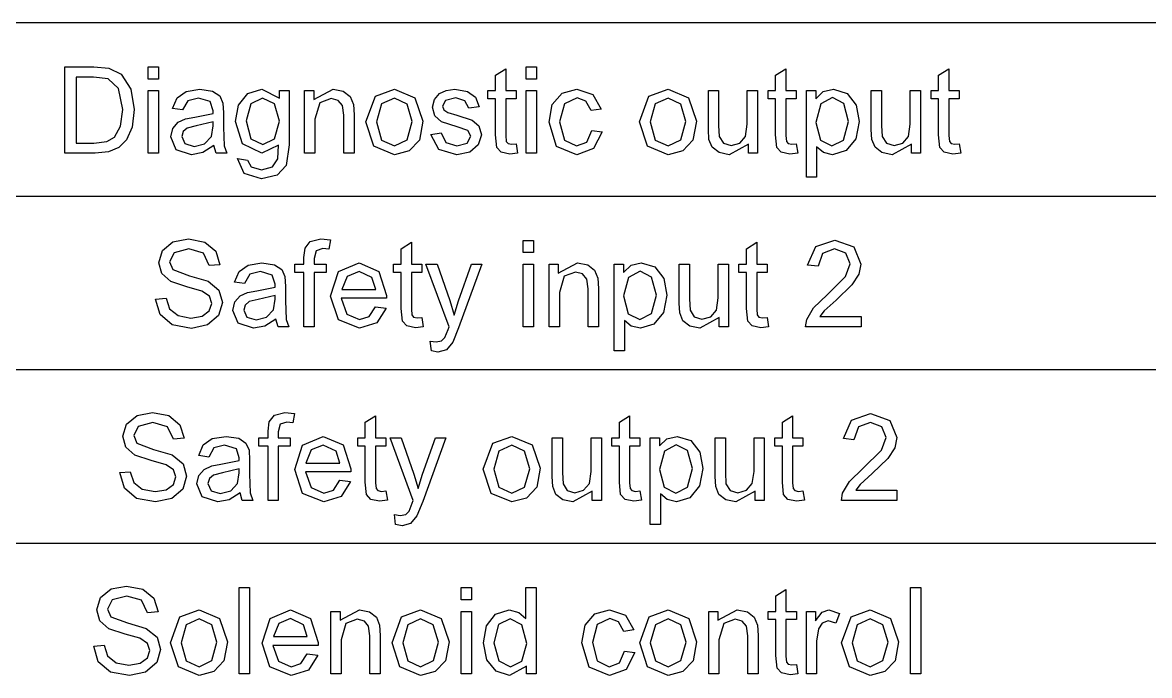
# Model space of a CAD drawing. Extents: x 22 to 299, y 7 to 289.
# Drawn here: x 47.63 to 73.95, y 89.85 to 105.11 of the extents above; entities that cross this region are included whole.
import ezdxf

# ---------------------------------------------------------------- set-up
doc = ezdxf.new("R2010")
doc.units = 0

msp = doc.modelspace()

# ---------------------------------------------------------------- linework, layer by layer
at = {"layer": '1'}
for p, q in [((30.6155, 105.105), (87.156834, 105.105)), ((30.6155, 101.05), (87.156834, 101.05)), ((30.6155, 96.9957), (87.156834, 96.9957)), ((30.6155, 92.941), (87.156834, 92.941))]:
    msp.add_line(p, q, dxfattribs=at)
at = {"layer": 'Layer 1'}
for p, q in [((48.620698, 102.05), (48.620698, 104.070202)), ((48.620698, 104.070202), (49.295728, 104.070202)), ((49.295728, 104.070202), (49.644605, 104.041263)), ((49.644605, 104.041263), (49.931995, 103.896569)), ((50.567801, 103.784948), (50.567801, 104.070202)), ((50.567801, 104.070202), (50.808406, 104.070202)), ((50.808406, 104.070202), (50.808406, 103.784948)), ((58.675397, 103.875899), (58.914666, 104.024726)), ((58.914666, 104.024726), (58.914666, 103.513475)), ((59.393661, 103.784948), (59.393661, 104.070202)), ((59.393661, 104.070202), (59.634266, 104.070202)), ((59.634266, 104.070202), (59.634266, 103.784948)), ((65.218139, 103.875899), (65.457407, 104.024726)), ((65.457407, 104.024726), (65.457407, 103.513475)), ((69.023334, 103.875899), (69.262602, 104.024726)), ((69.262602, 104.024726), (69.262602, 103.513475)), ((49.291718, 103.831801), (48.880016, 103.831801)), ((48.880016, 103.831801), (48.880016, 102.2884)), ((49.627228, 103.79046), (49.291718, 103.831801)), ((49.871843, 103.561706), (49.627228, 103.79046)), ((49.931995, 103.896569), (50.163243, 103.550682)), ((50.808406, 103.784948), (50.567801, 103.784948)), ((58.675397, 103.513475), (58.675397, 103.875899)), ((59.634266, 103.784948), (59.393661, 103.784948)), ((65.218139, 103.513475), (65.218139, 103.875899)), ((69.023334, 103.513475), (69.023334, 103.875899)), ((49.973432, 103.075259), (49.871843, 103.561706)), ((50.163243, 103.550682), (50.240771, 103.071125)), ((50.567801, 102.05), (50.567801, 103.513475)), ((50.567801, 103.513475), (50.808406, 103.513475)), ((50.808406, 103.513475), (50.808406, 102.05)), ((51.239702, 103.346732), (51.452237, 103.494182)), ((51.452237, 103.494182), (51.77438, 103.546548)), ((51.77438, 103.546548), (52.069789, 103.50245)), ((52.069789, 103.50245), (52.236876, 103.390829)), ((52.677564, 103.175856), (52.890099, 103.450085)), ((52.890099, 103.450085), (53.218925, 103.546548)), ((53.218925, 103.546548), (53.633301, 103.337086)), ((53.633301, 103.337086), (53.633301, 103.513475)), ((53.633301, 103.513475), (53.855192, 103.513475)), ((53.855192, 103.513475), (53.855192, 102.248437)), ((54.218356, 102.05), (54.218356, 103.513475)), ((54.218356, 103.513475), (54.4349, 103.513475)), ((54.4349, 103.305391), (54.886703, 103.546548)), ((54.4349, 103.513475), (54.4349, 103.305391)), ((54.886703, 103.546548), (55.121961, 103.498316)), ((55.121961, 103.498316), (55.283701, 103.374293)), ((55.870092, 103.383939), (56.316548, 103.546548)), ((56.316548, 103.546548), (56.795084, 103.34811)), ((57.249143, 103.305391), (57.368109, 103.444573)), ((57.368109, 103.444573), (57.520492, 103.516231)), ((57.520492, 103.516231), (57.729017, 103.546548)), ((57.729017, 103.546548), (58.021753, 103.496938)), ((58.021753, 103.496938), (58.20889, 103.361891)), ((58.498954, 103.32055), (58.498954, 103.513475)), ((58.498954, 103.513475), (58.675397, 103.513475)), ((58.914666, 103.513475), (59.156607, 103.513475)), ((59.156607, 103.513475), (59.156607, 103.32055)), ((59.393661, 102.05), (59.393661, 103.513475)), ((59.393661, 103.513475), (59.634266, 103.513475)), ((59.634266, 103.513475), (59.634266, 102.05)), ((60.002734, 103.191014), (60.233982, 103.456975)), ((60.233982, 103.456975), (60.573502, 103.546548)), ((60.573502, 103.546548), (60.951787, 103.42528)), ((62.259532, 103.383939), (62.705988, 103.546548)), ((62.705988, 103.546548), (63.184525, 103.34811)), ((63.646604, 102.606727), (63.646604, 103.513475)), ((63.646604, 103.513475), (63.887208, 103.513475)), ((63.887208, 103.513475), (63.887208, 102.701811)), ((64.556892, 102.729372), (64.556892, 103.513475)), ((64.556892, 103.513475), (64.797497, 103.513475)), ((64.797497, 103.513475), (64.797497, 102.05)), ((65.041696, 103.32055), (65.041696, 103.513475)), ((65.041696, 103.513475), (65.218139, 103.513475)), ((65.457407, 103.513475), (65.699349, 103.513475)), ((65.699349, 103.513475), (65.699349, 103.32055)), ((65.935067, 101.489139), (65.935067, 103.513475)), ((65.935067, 103.513475), (66.154285, 103.513475)), ((66.154285, 103.513475), (66.154285, 103.323306)), ((66.154285, 103.323306), (66.329392, 103.490048)), ((66.329392, 103.490048), (66.565986, 103.546548)), ((66.565986, 103.546548), (66.886793, 103.450085)), ((66.886793, 103.450085), (67.096654, 103.177234)), ((67.451797, 102.606727), (67.451797, 103.513475)), ((67.451797, 103.513475), (67.692402, 103.513475)), ((67.692402, 103.513475), (67.692402, 102.701811)), ((68.362086, 102.729372), (68.362086, 103.513475)), ((68.362086, 103.513475), (68.602691, 103.513475)), ((68.602691, 103.513475), (68.602691, 102.05)), ((68.84689, 103.32055), (68.84689, 103.513475)), ((68.84689, 103.513475), (69.023334, 103.513475)), ((69.262602, 103.513475), (69.504544, 103.513475)), ((69.504544, 103.513475), (69.504544, 103.32055)), ((51.134103, 103.09593), (51.239702, 103.346732)), ((51.488327, 103.279209), (51.369362, 103.062857)), ((51.739626, 103.34122), (51.488327, 103.279209)), ((52.013648, 103.25716), (51.739626, 103.34122)), ((52.08182, 103.043564), (52.013648, 103.25716)), ((52.236876, 103.390829), (52.311731, 103.222709)), ((52.311731, 103.222709), (52.323761, 102.993955)), ((52.604046, 102.790006), (52.677564, 103.175856)), ((52.963615, 103.206173), (52.851333, 102.80792)), ((53.236301, 103.34122), (52.963615, 103.206173)), ((53.514333, 103.204795), (53.236301, 103.34122)), ((53.630626, 102.799652), (53.514333, 103.204795)), ((54.569906, 103.230977), (54.45896, 102.849261)), ((54.835908, 103.331574), (54.569906, 103.230977)), ((55.002995, 103.286099), (54.835908, 103.331574)), ((55.103247, 103.16621), (55.002995, 103.286099)), ((55.131317, 102.940212), (55.103247, 103.16621)), ((55.283701, 103.374293), (55.358556, 103.191014)), ((55.358556, 103.191014), (55.371922, 102.949858)), ((55.650874, 102.781737), (55.870092, 103.383939)), ((56.017129, 103.202039), (55.898163, 102.781737)), ((56.316548, 103.34122), (56.017129, 103.202039)), ((56.613294, 103.200661), (56.316548, 103.34122)), ((56.733596, 102.790006), (56.613294, 103.200661)), ((56.795084, 103.34811), (56.980885, 102.802408)), ((57.206369, 103.124869), (57.249143, 103.305391)), ((57.509799, 103.286099), (57.438954, 103.153807)), ((57.746393, 103.342598), (57.509799, 103.286099)), ((57.962938, 103.279208), (57.746393, 103.342598)), ((58.056507, 103.10282), (57.962938, 103.279208)), ((58.20889, 103.361891), (58.291765, 103.135893)), ((58.675397, 103.32055), (58.498954, 103.32055)), ((58.675397, 102.478569), (58.675397, 103.32055)), ((59.156607, 103.32055), (58.914666, 103.32055)), ((58.914666, 103.32055), (58.914666, 102.464789)), ((59.926542, 102.776225), (60.002734, 103.191014)), ((60.28745, 103.207551), (60.173831, 102.783115)), ((60.582859, 103.342598), (60.28745, 103.207551)), ((60.787374, 103.268184), (60.582859, 103.342598)), ((60.906339, 103.04632), (60.787374, 103.268184)), ((60.951787, 103.42528), (61.140261, 103.083527)), ((62.040315, 102.781737), (62.259532, 103.383939)), ((62.406569, 103.202039), (62.287603, 102.781737)), ((62.705988, 103.34122), (62.406569, 103.202039)), ((63.002734, 103.200661), (62.705988, 103.34122)), ((63.123037, 102.790006), (63.002734, 103.200661)), ((63.184525, 103.34811), (63.370325, 102.802408)), ((65.218139, 103.32055), (65.041696, 103.32055)), ((65.218139, 102.478569), (65.218139, 103.32055)), ((65.699349, 103.32055), (65.457407, 103.32055)), ((65.457407, 103.32055), (65.457407, 102.464789)), ((66.270577, 103.203417), (66.152948, 102.773469)), ((66.543263, 103.352245), (66.270577, 103.203417)), ((66.809265, 103.213063), (66.543263, 103.352245)), ((66.921547, 102.79414), (66.809265, 103.213063)), ((67.096654, 103.177234), (67.167499, 102.792762)), ((69.023334, 103.32055), (68.84689, 103.32055)), ((69.023334, 102.478569), (69.023334, 103.32055)), ((69.504544, 103.32055), (69.262602, 103.32055)), ((69.262602, 103.32055), (69.262602, 102.464789)), ((49.921301, 102.685275), (49.973432, 103.075259)), ((50.240771, 103.071125), (50.18864, 102.663226)), ((51.369362, 103.062857), (51.134103, 103.09593)), ((51.6514, 102.893358), (52.080479, 102.978797)), ((52.080479, 102.978797), (52.08182, 103.043564)), ((52.323761, 102.993955), (52.323761, 102.663226)), ((55.131317, 102.05), (55.131317, 102.940212)), ((55.371922, 102.949858), (55.371922, 102.05)), ((57.2585, 102.927809), (57.206369, 103.124869)), ((57.413557, 102.788628), (57.2585, 102.927809)), ((57.438954, 103.153807), (57.468361, 103.066991)), ((57.468361, 103.066991), (57.560594, 103.000845)), ((57.560594, 103.000845), (57.773128, 102.937455)), ((57.773128, 102.937455), (58.128688, 102.8217)), ((58.291765, 103.135893), (58.056507, 103.10282)), ((61.140261, 103.083527), (60.906339, 103.04632)), ((49.778275, 102.430338), (49.921301, 102.685275)), ((50.18864, 102.663226), (50.05497, 102.368326)), ((51.139446, 102.631531), (51.263759, 102.774847)), ((51.263759, 102.774847), (51.437529, 102.856151)), ((51.477629, 102.641178), (51.382723, 102.559874)), ((51.437529, 102.856151), (51.6514, 102.893358)), ((51.68749, 102.690787), (51.477629, 102.641178)), ((52.080478, 102.784494), (51.68749, 102.690787)), ((52.041713, 102.445497), (52.080478, 102.693543)), ((52.080478, 102.693543), (52.080478, 102.784494)), ((52.323761, 102.663226), (52.338465, 102.22501)), ((52.76445, 102.26773), (52.604046, 102.790006)), ((52.851333, 102.80792), (52.962279, 102.387619)), ((52.851333, 102.80792), (52.851333, 102.80792)), ((53.518343, 102.386241), (53.630626, 102.799652)), ((54.45896, 102.849261), (54.45896, 102.05)), ((55.834001, 102.213986), (55.650874, 102.781737)), ((55.650874, 102.781737), (55.650874, 102.781737)), ((55.898163, 102.781737), (56.017129, 102.360058)), ((55.898163, 102.781737), (55.898163, 102.781737)), ((56.614631, 102.361436), (56.733596, 102.790006)), ((56.980885, 102.802408), (56.89801, 102.357302)), ((57.781148, 102.670116), (57.413557, 102.788628)), ((58.027099, 102.586056), (57.781148, 102.670116)), ((58.128688, 102.8217), (58.287755, 102.692165)), ((58.287755, 102.692165), (58.345233, 102.479947)), ((60.102986, 102.212608), (59.926542, 102.776225)), ((60.173831, 102.783115), (60.28344, 102.354546)), ((62.223442, 102.213986), (62.040315, 102.781737)), ((62.040315, 102.781737), (62.040315, 102.781737)), ((62.287603, 102.781737), (62.406569, 102.360058)), ((62.287603, 102.781737), (62.287603, 102.781737)), ((63.004071, 102.361436), (63.123037, 102.790006)), ((63.370325, 102.802408), (63.28745, 102.357302)), ((63.887208, 102.701811), (63.901912, 102.439984)), ((64.516791, 102.44274), (64.556892, 102.729372)), ((66.152948, 102.773469), (66.263894, 102.355924)), ((66.152948, 102.773469), (66.152948, 102.773469)), ((66.806592, 102.360058), (66.921547, 102.79414)), ((67.167499, 102.792762), (67.088634, 102.387619)), ((67.692402, 102.701811), (67.707106, 102.439984)), ((68.321985, 102.44274), (68.362086, 102.729372)), ((49.601831, 102.325607), (49.778275, 102.430338)), ((51.092662, 102.43585), (51.139446, 102.631531)), ((51.218311, 102.13406), (51.092662, 102.43585)), ((51.382723, 102.559874), (51.349306, 102.44274)), ((51.349306, 102.44274), (51.421487, 102.277376)), ((51.882647, 102.273242), (52.041713, 102.445497)), ((52.962279, 102.387619), (53.240311, 102.255327)), ((53.240311, 102.255327), (53.518343, 102.386241)), ((57.166268, 102.486838), (57.4042, 102.525423)), ((57.166269, 102.486837), (57.166268, 102.486838)), ((57.350733, 102.135438), (57.166269, 102.486837)), ((57.4042, 102.525423), (57.515145, 102.299425)), ((58.017742, 102.289778), (58.097944, 102.453765)), ((58.097944, 102.453765), (58.027099, 102.586056)), ((58.345233, 102.479947), (58.274388, 102.245681)), ((58.704805, 102.185048), (58.675397, 102.478569)), ((58.914666, 102.464789), (58.926695, 102.328363)), ((60.806087, 102.310449), (60.92639, 102.586056)), ((60.92639, 102.586056), (61.162984, 102.554361)), ((60.92639, 102.586056), (60.92639, 102.586056)), ((61.162984, 102.554361), (60.963817, 102.158865)), ((63.661307, 102.375217), (63.646604, 102.606727)), ((63.734826, 102.19056), (63.661307, 102.375217)), ((63.901912, 102.439984), (63.998154, 102.285644)), ((64.383122, 102.287022), (64.516791, 102.44274)), ((65.247546, 102.185048), (65.218139, 102.478569)), ((65.457407, 102.464789), (65.469437, 102.328363)), ((67.088634, 102.387619), (66.861396, 102.112012)), ((67.466501, 102.375217), (67.451797, 102.606727)), ((67.54002, 102.19056), (67.466501, 102.375217)), ((67.707106, 102.439984), (67.803348, 102.285644)), ((68.188316, 102.287022), (68.321985, 102.44274)), ((69.052741, 102.185048), (69.023334, 102.478569)), ((69.262602, 102.464789), (69.274632, 102.328363)), ((48.880016, 102.2884), (49.298402, 102.2884)), ((49.298402, 102.2884), (49.601831, 102.325607)), ((49.875853, 102.185048), (49.641932, 102.084451)), ((50.05497, 102.368326), (49.875853, 102.185048)), ((51.577882, 102.016927), (51.218311, 102.13406)), ((51.421487, 102.277376), (51.635358, 102.21123)), ((51.635358, 102.21123), (51.882647, 102.273242)), ((52.10053, 102.230523), (51.842548, 102.065158)), ((52.14865, 102.05), (52.10053, 102.230523)), ((52.10053, 102.230523), (52.10053, 102.230523)), ((52.338465, 102.22501), (52.399949, 102.05)), ((53.217589, 102.05), (52.76445, 102.26773)), ((53.610576, 102.241547), (53.217589, 102.05)), ((53.593199, 101.923221), (53.610576, 102.241547)), ((53.855192, 102.248437), (53.787021, 101.764746)), ((56.316548, 102.016927), (55.834001, 102.213986)), ((56.017129, 102.360058), (56.316548, 102.220877)), ((56.316548, 102.220877), (56.614631, 102.361436)), ((56.89801, 102.357302), (56.658742, 102.1065)), ((57.773128, 102.016927), (57.350733, 102.135438)), ((57.515145, 102.299425), (57.771791, 102.220877)), ((57.771791, 102.220877), (58.017742, 102.289778)), ((58.274388, 102.245681), (58.072547, 102.076182)), ((58.806394, 102.073427), (58.704805, 102.185048)), ((58.926695, 102.328363), (58.968133, 102.280132)), ((58.968133, 102.280132), (59.051008, 102.262218)), ((59.051008, 102.262218), (59.156606, 102.271864)), ((59.156606, 102.271864), (59.191362, 102.052756)), ((59.156606, 102.271864), (59.156606, 102.271864)), ((60.572166, 102.016927), (60.102986, 102.212608)), ((60.28344, 102.354546), (60.569492, 102.220876)), ((60.569492, 102.220876), (60.806087, 102.310449)), ((60.963817, 102.158865), (60.572166, 102.016927)), ((62.705988, 102.016927), (62.223442, 102.213986)), ((62.406569, 102.360058), (62.705988, 102.220877)), ((62.705988, 102.220877), (63.004071, 102.361436)), ((63.28745, 102.357302), (63.048182, 102.1065)), ((63.896566, 102.066536), (63.734826, 102.19056)), ((63.998154, 102.285644), (64.179945, 102.230523)), ((64.58229, 102.264974), (64.131824, 102.016927)), ((64.179945, 102.230523), (64.383122, 102.287022)), ((64.58229, 102.05), (64.58229, 102.264974)), ((65.349136, 102.073427), (65.247546, 102.185048)), ((65.469437, 102.328363), (65.510874, 102.280132)), ((65.510874, 102.280132), (65.59375, 102.262218)), ((65.59375, 102.262218), (65.699348, 102.271864)), ((65.699348, 102.271864), (65.699349, 102.271864)), ((65.699349, 102.271864), (65.734104, 102.052756)), ((66.332065, 102.069293), (66.175672, 102.201584)), ((66.175672, 102.201584), (66.175672, 101.489139)), ((66.263894, 102.355924), (66.532569, 102.220877)), ((66.532569, 102.220877), (66.806592, 102.360058)), ((66.861396, 102.112012), (66.54861, 102.016927)), ((67.701759, 102.066536), (67.54002, 102.19056)), ((67.803348, 102.285644), (67.985139, 102.230523)), ((68.387483, 102.264974), (67.937018, 102.016927)), ((67.985139, 102.230523), (68.188316, 102.287022)), ((68.387483, 102.05), (68.387483, 102.264974)), ((69.15433, 102.073427), (69.052741, 102.185048)), ((69.274632, 102.328363), (69.316069, 102.280132)), ((69.316069, 102.280132), (69.398944, 102.262218)), ((69.398944, 102.262218), (69.504543, 102.271864)), ((69.504543, 102.271864), (69.539298, 102.052756)), ((69.504543, 102.271864), (69.504543, 102.271864)), ((49.327809, 102.05), (48.620698, 102.05)), ((49.641932, 102.084451), (49.327809, 102.05)), ((50.808406, 102.05), (50.567801, 102.05)), ((51.842548, 102.065158), (51.577882, 102.016927)), ((52.399949, 102.05), (52.14865, 102.05)), ((52.652166, 101.928733), (52.886087, 101.892904)), ((52.652167, 101.928733), (52.652166, 101.928733)), ((52.803214, 101.574577), (52.652167, 101.928733)), ((52.886087, 101.892904), (52.967626, 101.730296)), ((53.470223, 101.730296), (53.593199, 101.923221)), ((54.45896, 102.05), (54.218356, 102.05)), ((55.371922, 102.05), (55.131317, 102.05)), ((56.658742, 102.1065), (56.316548, 102.016927)), ((58.072547, 102.076182), (57.773128, 102.016927)), ((59.009571, 102.030707), (58.806394, 102.073427)), ((59.191362, 102.052756), (59.009571, 102.030707)), ((59.634266, 102.05), (59.393661, 102.05)), ((63.048182, 102.1065), (62.705988, 102.016927)), ((64.131824, 102.016927), (63.896566, 102.066536)), ((64.797497, 102.05), (64.58229, 102.05)), ((65.552314, 102.030707), (65.349136, 102.073427)), ((65.734104, 102.052756), (65.552314, 102.030707)), ((66.54861, 102.016927), (66.332065, 102.069293)), ((67.937018, 102.016927), (67.701759, 102.066536)), ((68.602691, 102.05), (68.387483, 102.05)), ((69.357508, 102.030707), (69.15433, 102.073427)), ((69.539298, 102.052756), (69.357508, 102.030707)), ((52.967626, 101.730296), (53.212241, 101.661394)), ((53.212241, 101.661394), (53.470223, 101.730296)), ((53.787021, 101.764746), (53.57315, 101.538748)), ((53.213579, 101.456066), (52.803214, 101.574577)), ((53.57315, 101.538748), (53.213579, 101.456066)), ((66.175672, 101.489139), (65.935067, 101.489139)), ((51.143894, 99.981351), (51.503465, 100.050253)), ((51.503465, 100.050253), (51.887096, 99.977217)), ((54.34889, 99.989619), (54.594842, 100.050253)), ((54.594842, 100.050253), (54.819407, 100.025448)), ((54.819407, 100.025448), (54.783316, 99.809096)), ((59.319682, 99.730548), (59.319682, 100.015802)), ((59.319682, 100.015802), (59.560287, 100.015802)), ((59.560287, 100.015802), (59.560287, 99.730548)), ((66.153408, 99.873864), (66.598527, 100.02407)), ((66.598527, 100.02407), (67.044983, 99.86284)), ((50.813731, 99.493526), (50.897942, 99.778779)), ((50.897942, 99.778779), (51.143894, 99.981351)), ((51.514158, 99.814608), (51.170628, 99.725036)), ((51.855015, 99.716768), (51.514158, 99.814608)), ((51.887096, 99.977217), (52.143741, 99.764999)), ((52.143741, 99.764999), (52.239983, 99.446673)), ((54.201855, 99.614793), (54.227251, 99.833901)), ((54.227251, 99.833901), (54.34889, 99.989619)), ((54.48657, 99.774645), (54.441122, 99.594123)), ((54.641626, 99.822877), (54.48657, 99.774645)), ((54.783316, 99.809096), (54.641626, 99.822877)), ((56.471605, 99.821499), (56.710873, 99.970326)), ((56.471605, 99.459075), (56.471605, 99.821499)), ((56.710873, 99.970326), (56.710873, 99.459075)), ((64.536426, 99.821499), (64.775694, 99.970326)), ((64.536426, 99.459075), (64.536426, 99.821499)), ((64.775694, 99.970326), (64.775694, 99.459075)), ((65.96226, 99.439782), (66.153408, 99.873864)), ((66.59318, 99.818742), (66.315148, 99.711256)), ((66.859182, 99.716768), (66.59318, 99.818742)), ((67.044983, 99.86284), (67.209396, 99.463209)), ((50.881902, 99.241345), (50.813731, 99.493526)), ((51.170628, 99.725036), (51.063693, 99.51144)), ((51.063693, 99.51144), (51.139884, 99.332295)), ((51.991358, 99.42738), (51.855015, 99.716768)), ((52.900332, 99.439782), (53.222475, 99.492148)), ((53.222475, 99.492148), (53.517885, 99.44805)), ((54.201855, 99.459075), (54.201855, 99.614793)), ((54.441122, 99.594123), (54.441122, 99.459075)), ((55.009678, 99.288198), (55.488214, 99.492148)), ((55.488214, 99.492148), (55.953384, 99.292333)), ((59.560287, 99.730548), (59.319682, 99.730548)), ((60.142626, 99.250991), (60.594429, 99.492148)), ((60.594429, 99.492148), (60.829687, 99.443916)), ((61.842484, 99.435648), (62.079079, 99.492148)), ((62.079079, 99.492148), (62.399885, 99.395685)), ((66.315148, 99.711256), (66.209549, 99.4136)), ((66.962108, 99.468721), (66.859182, 99.716768)), ((51.091763, 99.053932), (50.881902, 99.241345)), ((51.139884, 99.332295), (51.530199, 99.187602)), ((52.239983, 99.446673), (51.991358, 99.42738)), ((52.582199, 99.04153), (52.687798, 99.292332)), ((52.687798, 99.292332), (52.900332, 99.439782)), ((52.936423, 99.224809), (52.817457, 99.008457)), ((53.187721, 99.28682), (52.936423, 99.224809)), ((53.461743, 99.20276), (53.187721, 99.28682)), ((53.517885, 99.44805), (53.684971, 99.336429)), ((53.684971, 99.336429), (53.759826, 99.168309)), ((53.98932, 99.26615), (53.98932, 99.459075)), ((53.98932, 99.459075), (54.201855, 99.459075)), ((54.201855, 99.26615), (53.98932, 99.26615)), ((54.201855, 97.9956), (54.201855, 99.26615)), ((54.441122, 99.459075), (54.717818, 99.459075)), ((54.717818, 99.26615), (54.441123, 99.26615)), ((54.441123, 99.26615), (54.441123, 97.9956)), ((54.717818, 99.459075), (54.717818, 99.26615)), ((54.825214, 98.714935), (55.009678, 99.288198)), ((55.490888, 99.288198), (55.211519, 99.173821)), ((55.78897, 99.144883), (55.490888, 99.288198)), ((55.953384, 99.292333), (56.133837, 98.730094)), ((56.295162, 99.26615), (56.295162, 99.459075)), ((56.295162, 99.459075), (56.471605, 99.459075)), ((56.471605, 99.26615), (56.295162, 99.26615)), ((56.471605, 98.424169), (56.471605, 99.26615)), ((56.710873, 99.459075), (56.952815, 99.459075)), ((56.952815, 99.26615), (56.710873, 99.26615)), ((56.710873, 99.26615), (56.710873, 98.410389)), ((56.952815, 99.459075), (56.952815, 99.26615)), ((57.590879, 97.992844), (57.052189, 99.459075)), ((57.052189, 99.459075), (57.311508, 99.459075)), ((57.311508, 99.459075), (57.606917, 98.611582)), ((57.808758, 98.60607), (58.112188, 99.459075)), ((58.352792, 99.459075), (57.812768, 97.970795)), ((58.112188, 99.459075), (58.352792, 99.459075)), ((59.319682, 97.9956), (59.319682, 99.459075)), ((59.319682, 99.459075), (59.560287, 99.459075)), ((59.560287, 99.459075), (59.560287, 97.9956)), ((59.926082, 97.9956), (59.926082, 99.459075)), ((59.926082, 99.459075), (60.142626, 99.459075)), ((60.142626, 99.459075), (60.142626, 99.250991)), ((60.543634, 99.277174), (60.277632, 99.176577)), ((60.710721, 99.231699), (60.543634, 99.277174)), ((60.810973, 99.11181), (60.710721, 99.231699)), ((60.829687, 99.443916), (60.991427, 99.319893)), ((60.991427, 99.319893), (61.066282, 99.136614)), ((61.448159, 97.434739), (61.448159, 99.459075)), ((61.448159, 99.459075), (61.667377, 99.459075)), ((61.667377, 99.459075), (61.667377, 99.268906)), ((61.667377, 99.268906), (61.842484, 99.435648)), ((62.056355, 99.297845), (61.783669, 99.149017)), ((62.322357, 99.158663), (62.056355, 99.297845)), ((62.399885, 99.395685), (62.609746, 99.122834)), ((62.96489, 98.552327), (62.96489, 99.459075)), ((62.96489, 99.459075), (63.205494, 99.459075)), ((63.205494, 99.459075), (63.205494, 98.647411)), ((63.875178, 98.674972), (63.875178, 99.459075)), ((63.875178, 99.459075), (64.115783, 99.459075)), ((64.115783, 99.459075), (64.115783, 97.9956)), ((64.359983, 99.26615), (64.359983, 99.459075)), ((64.359983, 99.459075), (64.536426, 99.459075)), ((64.536426, 99.26615), (64.359983, 99.26615)), ((64.536426, 98.424169), (64.536426, 99.26615)), ((64.775694, 99.459075), (65.017636, 99.459075)), ((65.017636, 99.26615), (64.775694, 99.26615)), ((64.775694, 99.26615), (64.775694, 98.410389)), ((65.017636, 99.459075), (65.017636, 99.26615)), ((66.209549, 99.4136), (65.96226, 99.439782)), ((66.849825, 99.169687), (66.962108, 99.468721)), ((67.161275, 99.224809), (67.000872, 98.97814)), ((67.209396, 99.463209), (67.161275, 99.224809)), ((51.470048, 98.927153), (51.091763, 99.053932)), ((51.530199, 99.187602), (51.964624, 99.059444)), ((51.964624, 99.059444), (52.21726, 98.852739)), ((52.817457, 99.008457), (52.582199, 99.04153)), ((53.529915, 98.989164), (53.461743, 99.20276)), ((53.528578, 98.924397), (53.529915, 98.989164)), ((53.759826, 99.168309), (53.771857, 98.939555)), ((55.211519, 99.173821), (55.087206, 98.867897)), ((55.879866, 98.867897), (55.78897, 99.144883)), ((60.277632, 99.176577), (60.166686, 98.794861)), ((60.839043, 98.885812), (60.810973, 99.11181)), ((61.066282, 99.136614), (61.079648, 98.895458)), ((61.783669, 99.149017), (61.66604, 98.719069)), ((62.434639, 98.73974), (62.322357, 99.158663)), ((62.609746, 99.122834), (62.680591, 98.738362)), ((66.418073, 98.742496), (66.849825, 99.169687)), ((67.000872, 98.97814), (66.630608, 98.622607)), ((51.818925, 98.829312), (51.470048, 98.927153)), ((51.995368, 98.709423), (51.818925, 98.829312)), ((52.048836, 98.544059), (51.995368, 98.709423)), ((52.21726, 98.852739), (52.298798, 98.566107)), ((52.587545, 98.577131), (52.711858, 98.720447)), ((52.711858, 98.720447), (52.885628, 98.801751)), ((52.885628, 98.801751), (53.099499, 98.838958)), ((53.099499, 98.838958), (53.528578, 98.924397)), ((53.528578, 98.730094), (53.13559, 98.636387)), ((53.528578, 98.639143), (53.528578, 98.730094)), ((53.771857, 98.939555), (53.771857, 98.608826)), ((55.007005, 98.159587), (54.825214, 98.714935)), ((55.087206, 98.867897), (55.879866, 98.867897)), ((55.087206, 98.867897), (55.087206, 98.867897)), ((56.133837, 98.730094), (56.132497, 98.663948)), ((60.166686, 98.794861), (60.166686, 97.9956)), ((60.839043, 97.9956), (60.839043, 98.885812)), ((61.079648, 98.895458), (61.079648, 97.9956)), ((61.66604, 98.719069), (61.776986, 98.301524)), ((61.66604, 98.719069), (61.66604, 98.719069)), ((62.319684, 98.305658), (62.434639, 98.73974)), ((62.680591, 98.738362), (62.601726, 98.333219)), ((66.102613, 98.436572), (66.418073, 98.742496)), ((50.738876, 98.644655), (50.983491, 98.666704)), ((50.845811, 98.280854), (50.738876, 98.644655)), ((50.738876, 98.644655), (50.738876, 98.644655)), ((50.983491, 98.666704), (51.063693, 98.417279)), ((51.992695, 98.370426), (52.048836, 98.544059)), ((52.298798, 98.566107), (52.209239, 98.261561)), ((52.540761, 98.38145), (52.587545, 98.577131)), ((52.830824, 98.505474), (52.797406, 98.38834)), ((52.925729, 98.586778), (52.830824, 98.505474)), ((53.13559, 98.636387), (52.925729, 98.586778)), ((53.489814, 98.391097), (53.528578, 98.639143)), ((53.771857, 98.608826), (53.78656, 98.17061)), ((56.132497, 98.663948), (55.073835, 98.663948)), ((55.073835, 98.663948), (55.206168, 98.294634)), ((55.728815, 98.238135), (55.877188, 98.466889)), ((55.877188, 98.466889), (55.877192, 98.466889)), ((55.877192, 98.466889), (56.125817, 98.435194)), ((56.125817, 98.435194), (55.907936, 98.086551)), ((57.606917, 98.611582), (57.709843, 98.272585)), ((57.709843, 98.272585), (57.808758, 98.60607)), ((62.979593, 98.320817), (62.96489, 98.552327)), ((63.205494, 98.647411), (63.220198, 98.385584)), ((63.835077, 98.38834), (63.875178, 98.674972)), ((65.944883, 98.167855), (66.102613, 98.436572)), ((66.630608, 98.622607), (66.352575, 98.36767)), ((51.127854, 98.041075), (50.845811, 98.280854)), ((51.063693, 98.417279), (51.261523, 98.260183)), ((51.261523, 98.260183), (51.562279, 98.200927)), ((51.562279, 98.200927), (51.824272, 98.246403)), ((51.824272, 98.246403), (51.992695, 98.370426)), ((52.209239, 98.261561), (51.951257, 98.039697)), ((52.66641, 98.07966), (52.540761, 98.38145)), ((52.797406, 98.38834), (52.869588, 98.222976)), ((52.869588, 98.222976), (53.083459, 98.15683)), ((53.083459, 98.15683), (53.330747, 98.218842)), ((53.548628, 98.176123), (53.290646, 98.010758)), ((53.330747, 98.218842), (53.489814, 98.391097)), ((53.596749, 97.9956), (53.548628, 98.176123)), ((53.548628, 98.176123), (53.548628, 98.176123)), ((53.78656, 98.17061), (53.848048, 97.9956)), ((55.206168, 98.294634), (55.502914, 98.166477)), ((55.502914, 98.166477), (55.728815, 98.238135)), ((56.501013, 98.130648), (56.471605, 98.424169)), ((56.710873, 98.410389), (56.722903, 98.273963)), ((56.722903, 98.273963), (56.764341, 98.225732)), ((56.764341, 98.225732), (56.847215, 98.207818)), ((56.847215, 98.207818), (56.952814, 98.217464)), ((56.952814, 98.217464), (56.987569, 97.998356)), ((56.952814, 98.217464), (56.952814, 98.217464)), ((61.776986, 98.301524), (62.045661, 98.166477)), ((62.045661, 98.166477), (62.319684, 98.305658)), ((62.601726, 98.333219), (62.374488, 98.057612)), ((63.053112, 98.13616), (62.979593, 98.320817)), ((63.220198, 98.385584), (63.31644, 98.231244)), ((63.31644, 98.231244), (63.498231, 98.176123)), ((63.900576, 98.210574), (63.45011, 97.962527)), ((63.498231, 98.176123), (63.701408, 98.232622)), ((63.701408, 98.232622), (63.835077, 98.38834)), ((63.900576, 97.9956), (63.900576, 98.210574)), ((64.565834, 98.130648), (64.536426, 98.424169)), ((64.775694, 98.410389), (64.787724, 98.273963)), ((64.787724, 98.273963), (64.829162, 98.225732)), ((64.829162, 98.225732), (64.912036, 98.207818)), ((64.912036, 98.207818), (65.017635, 98.217464)), ((65.017635, 98.217464), (65.05239, 97.998356)), ((65.017635, 98.217464), (65.017635, 98.217464)), ((65.916813, 97.9956), (65.944883, 98.167855)), ((66.352575, 98.36767), (66.250987, 98.234)), ((66.250987, 98.234), (67.21207, 98.234)), ((67.21207, 98.234), (67.21207, 97.9956)), ((51.57431, 97.961149), (51.127854, 98.041075)), ((51.951257, 98.039697), (51.57431, 97.961149)), ((53.025981, 97.962527), (52.66641, 98.07966)), ((53.290646, 98.010758), (53.025981, 97.962527)), ((53.848048, 97.9956), (53.596749, 97.9956)), ((54.441123, 97.9956), (54.201855, 97.9956)), ((55.501581, 97.962527), (55.007005, 98.159587)), ((55.907936, 98.086551), (55.501581, 97.962527)), ((56.602602, 98.019027), (56.501013, 98.130648)), ((56.805779, 97.976307), (56.602602, 98.019027)), ((56.987569, 97.998356), (56.805779, 97.976307)), ((57.495972, 97.747553), (57.56949, 97.93221)), ((57.56949, 97.93221), (57.590879, 97.992844)), ((57.812768, 97.970795), (57.677762, 97.638689)), ((59.560287, 97.9956), (59.319682, 97.9956)), ((60.166686, 97.9956), (59.926082, 97.9956)), ((61.079648, 97.9956), (60.839043, 97.9956)), ((61.845157, 98.014893), (61.688764, 98.147184)), ((61.688764, 98.147184), (61.688764, 97.434739)), ((62.061702, 97.962527), (61.845157, 98.014893)), ((62.374488, 98.057612), (62.061702, 97.962527)), ((63.214851, 98.012136), (63.053112, 98.13616)), ((63.45011, 97.962527), (63.214851, 98.012136)), ((64.115783, 97.9956), (63.900576, 97.9956)), ((64.667422, 98.019027), (64.565834, 98.130648)), ((64.8706, 97.976307), (64.667422, 98.019027)), ((65.05239, 97.998356), (64.8706, 97.976307)), ((67.21207, 97.9956), (65.916813, 97.9956)), ((57.177838, 97.431983), (57.151105, 97.664871)), ((57.151105, 97.664871), (57.288784, 97.642823)), ((57.288784, 97.642823), (57.417106, 97.670383)), ((57.417106, 97.670383), (57.495972, 97.747553)), ((57.677762, 97.638689), (57.530726, 97.459544)), ((57.332895, 97.401666), (57.177838, 97.431983)), ((57.177838, 97.431983), (57.177838, 97.431983)), ((57.530726, 97.459544), (57.332895, 97.401666)), ((61.688764, 97.434739), (61.448159, 97.434739)), ((50.060442, 95.724279), (50.306394, 95.926851)), ((50.306394, 95.926851), (50.665965, 95.995753)), ((50.665965, 95.995753), (51.049596, 95.922717)), ((51.049596, 95.922717), (51.306241, 95.710499)), ((53.389751, 95.779401), (53.51139, 95.935119)), ((53.51139, 95.935119), (53.757342, 95.995753)), ((53.757342, 95.995753), (53.981907, 95.970948)), ((53.981907, 95.970948), (53.945816, 95.754596)), ((55.634105, 95.766999), (55.873373, 95.915826)), ((55.873373, 95.915826), (55.873373, 95.404575)), ((61.569112, 95.766999), (61.80838, 95.915826)), ((61.80838, 95.915826), (61.80838, 95.404575)), ((65.374306, 95.766999), (65.613574, 95.915826)), ((65.613574, 95.915826), (65.613574, 95.404575)), ((66.80014, 95.385282), (66.991288, 95.819364)), ((66.991288, 95.819364), (67.436407, 95.96957)), ((67.436407, 95.96957), (67.882863, 95.80834)), ((67.882863, 95.80834), (68.047276, 95.408709)), ((49.976231, 95.439026), (50.060442, 95.724279)), ((50.333128, 95.670536), (50.226193, 95.45694)), ((50.676658, 95.760108), (50.333128, 95.670536)), ((51.017515, 95.662268), (50.676658, 95.760108)), ((51.153858, 95.37288), (51.017515, 95.662268)), ((51.306241, 95.710499), (51.402483, 95.392173)), ((53.364355, 95.560293), (53.389751, 95.779401)), ((53.364355, 95.404575), (53.364355, 95.560293)), ((53.64907, 95.720145), (53.603622, 95.539623)), ((53.603622, 95.539623), (53.603622, 95.404575)), ((53.804126, 95.768377), (53.64907, 95.720145)), ((53.945816, 95.754596), (53.804126, 95.768377)), ((55.634105, 95.404575), (55.634105, 95.766999)), ((61.569112, 95.404575), (61.569112, 95.766999)), ((65.374306, 95.404575), (65.374306, 95.766999)), ((67.153028, 95.656756), (67.047429, 95.3591)), ((67.43106, 95.764242), (67.153028, 95.656756)), ((67.697062, 95.662268), (67.43106, 95.764242)), ((67.799988, 95.414221), (67.697062, 95.662268)), ((50.044402, 95.186845), (49.976231, 95.439026)), ((50.226193, 95.45694), (50.302384, 95.277795)), ((50.302384, 95.277795), (50.692699, 95.133102)), ((51.402483, 95.392173), (51.153858, 95.37288)), ((51.850298, 95.237832), (52.062832, 95.385282)), ((52.062832, 95.385282), (52.384975, 95.437648)), ((52.384975, 95.437648), (52.680385, 95.39355)), ((52.680385, 95.39355), (52.847471, 95.281929)), ((52.847471, 95.281929), (52.922326, 95.113809)), ((53.15182, 95.21165), (53.15182, 95.404575)), ((53.15182, 95.404575), (53.364355, 95.404575)), ((53.603622, 95.404575), (53.880318, 95.404575)), ((53.880318, 95.404575), (53.880318, 95.21165)), ((54.172178, 95.233698), (54.650714, 95.437648)), ((54.650714, 95.437648), (55.115884, 95.237833)), ((55.457662, 95.21165), (55.457662, 95.404575)), ((55.457662, 95.404575), (55.634105, 95.404575)), ((55.873373, 95.404575), (56.115315, 95.404575)), ((56.115315, 95.404575), (56.115315, 95.21165)), ((56.753379, 93.938344), (56.214689, 95.404575)), ((56.214689, 95.404575), (56.474008, 95.404575)), ((56.474008, 95.404575), (56.769417, 94.557082)), ((56.971258, 94.55157), (57.274688, 95.404575)), ((57.515292, 95.404575), (56.975268, 93.916295)), ((57.274688, 95.404575), (57.515292, 95.404575)), ((58.391287, 94.672837), (58.610505, 95.275039)), ((58.610505, 95.275039), (59.05696, 95.437648)), ((59.05696, 95.437648), (59.535497, 95.23921)), ((59.997576, 94.497827), (59.997576, 95.404575)), ((59.997576, 95.404575), (60.238181, 95.404575)), ((60.238181, 95.404575), (60.238181, 94.592911)), ((60.907864, 94.620472), (60.907864, 95.404575)), ((60.907864, 95.404575), (61.148469, 95.404575)), ((61.148469, 95.404575), (61.148469, 93.9411)), ((61.392669, 95.21165), (61.392669, 95.404575)), ((61.392669, 95.404575), (61.569112, 95.404575)), ((61.80838, 95.404575), (62.050322, 95.404575)), ((62.050322, 95.404575), (62.050322, 95.21165)), ((62.286039, 93.380239), (62.286039, 95.404575)), ((62.286039, 95.404575), (62.505257, 95.404575)), ((62.505257, 95.404575), (62.505257, 95.214406)), ((62.505257, 95.214406), (62.680364, 95.381148)), ((62.680364, 95.381148), (62.916958, 95.437648)), ((62.916958, 95.437648), (63.237765, 95.341185)), ((63.237765, 95.341185), (63.447626, 95.068334)), ((63.80277, 94.497827), (63.80277, 95.404575)), ((63.80277, 95.404575), (64.043375, 95.404575)), ((64.043375, 95.404575), (64.043375, 94.592911)), ((64.713059, 94.620472), (64.713059, 95.404575)), ((64.713059, 95.404575), (64.953664, 95.404575)), ((64.953664, 95.404575), (64.953664, 93.9411)), ((65.197862, 95.21165), (65.197862, 95.404575)), ((65.197862, 95.404575), (65.374306, 95.404575)), ((65.613574, 95.404575), (65.855516, 95.404575)), ((65.855516, 95.404575), (65.855516, 95.21165)), ((67.047429, 95.3591), (66.80014, 95.385282)), ((67.687705, 95.115187), (67.799988, 95.414221)), ((68.047276, 95.408709), (67.999155, 95.170309)), ((50.254263, 94.999432), (50.044402, 95.186845)), ((50.692699, 95.133102), (51.127124, 95.004944)), ((51.744699, 94.98703), (51.850298, 95.237832)), ((52.098923, 95.170309), (51.979957, 94.953957)), ((52.350221, 95.23232), (52.098923, 95.170309)), ((52.624243, 95.14826), (52.350221, 95.23232)), ((52.692415, 94.934664), (52.624243, 95.14826)), ((52.922326, 95.113809), (52.934357, 94.885055)), ((53.364355, 95.21165), (53.15182, 95.21165)), ((53.364355, 93.9411), (53.364355, 95.21165)), ((53.880318, 95.21165), (53.603623, 95.21165)), ((53.603623, 95.21165), (53.603623, 93.9411)), ((53.987714, 94.660435), (54.172178, 95.233698)), ((54.374019, 95.119321), (54.249706, 94.813397)), ((54.653388, 95.233698), (54.374019, 95.119321)), ((54.95147, 95.090383), (54.653388, 95.233698)), ((55.042366, 94.813397), (54.95147, 95.090383)), ((55.115884, 95.237833), (55.296337, 94.675594)), ((55.634105, 95.21165), (55.457662, 95.21165)), ((55.634105, 94.369669), (55.634105, 95.21165)), ((56.115315, 95.21165), (55.873373, 95.21165)), ((55.873373, 95.21165), (55.873373, 94.355889)), ((58.757541, 95.093139), (58.638575, 94.672837)), ((59.05696, 95.23232), (58.757541, 95.093139)), ((59.353707, 95.091761), (59.05696, 95.23232)), ((59.474009, 94.681106), (59.353707, 95.091761)), ((59.535497, 95.23921), (59.721297, 94.693508)), ((61.569112, 95.21165), (61.392669, 95.21165)), ((61.569112, 94.369669), (61.569112, 95.21165)), ((62.050322, 95.21165), (61.80838, 95.21165)), ((61.80838, 95.21165), (61.80838, 94.355889)), ((62.621549, 95.094517), (62.50392, 94.664569)), ((62.894235, 95.243345), (62.621549, 95.094517)), ((63.160237, 95.104163), (62.894235, 95.243345)), ((63.272519, 94.68524), (63.160237, 95.104163)), ((63.447626, 95.068334), (63.518471, 94.683862)), ((65.374306, 95.21165), (65.197862, 95.21165)), ((65.374306, 94.369669), (65.374306, 95.21165)), ((65.855516, 95.21165), (65.613574, 95.21165)), ((65.613574, 95.21165), (65.613574, 94.355889)), ((67.255953, 94.687996), (67.687705, 95.115187)), ((67.999155, 95.170309), (67.838752, 94.92364)), ((50.632548, 94.872653), (50.254263, 94.999432)), ((50.981425, 94.774812), (50.632548, 94.872653)), ((51.157868, 94.654923), (50.981425, 94.774812)), ((51.127124, 95.004944), (51.37976, 94.798239)), ((51.37976, 94.798239), (51.461298, 94.511607)), ((51.979957, 94.953957), (51.744699, 94.98703)), ((51.874358, 94.665947), (52.048128, 94.747251)), ((52.048128, 94.747251), (52.261999, 94.784458)), ((52.261999, 94.784458), (52.691078, 94.869897)), ((52.691078, 94.869897), (52.692415, 94.934664)), ((52.934357, 94.885055), (52.934357, 94.554326)), ((54.249706, 94.813397), (55.042366, 94.813397)), ((54.249706, 94.813397), (54.249706, 94.813397)), ((67.838752, 94.92364), (67.468487, 94.568107)), ((49.901376, 94.590155), (50.145991, 94.612204)), ((50.008311, 94.226354), (49.901376, 94.590155)), ((49.901376, 94.590155), (49.901376, 94.590155)), ((50.145991, 94.612204), (50.226193, 94.362779)), ((51.155195, 94.315926), (51.211336, 94.489559)), ((51.211336, 94.489559), (51.157868, 94.654923)), ((51.461298, 94.511607), (51.371739, 94.207061)), ((51.703261, 94.32695), (51.750045, 94.522631)), ((51.750045, 94.522631), (51.874358, 94.665947)), ((52.088229, 94.532278), (51.993324, 94.450974)), ((52.29809, 94.581887), (52.088229, 94.532278)), ((52.691078, 94.675594), (52.29809, 94.581887)), ((52.652314, 94.336597), (52.691078, 94.584643)), ((52.691078, 94.584643), (52.691078, 94.675594)), ((52.934357, 94.554326), (52.94906, 94.11611)), ((54.169505, 94.105087), (53.987714, 94.660435)), ((55.294997, 94.609448), (54.236335, 94.609448)), ((54.236335, 94.609448), (54.368668, 94.240134)), ((55.296337, 94.675594), (55.294997, 94.609448)), ((56.769417, 94.557082), (56.872343, 94.218085)), ((56.872343, 94.218085), (56.971258, 94.55157)), ((58.574414, 94.105086), (58.391287, 94.672837)), ((58.391287, 94.672837), (58.391287, 94.672837)), ((58.638575, 94.672837), (58.757541, 94.251158)), ((58.638575, 94.672837), (58.638575, 94.672837)), ((59.355043, 94.252536), (59.474009, 94.681106)), ((59.721297, 94.693508), (59.638422, 94.248402)), ((60.012279, 94.266317), (59.997576, 94.497827)), ((60.238181, 94.592911), (60.252884, 94.331084)), ((60.867763, 94.33384), (60.907864, 94.620472)), ((62.50392, 94.664569), (62.614866, 94.247024)), ((62.50392, 94.664569), (62.50392, 94.664569)), ((63.157564, 94.251158), (63.272519, 94.68524)), ((63.518471, 94.683862), (63.439606, 94.278719)), ((63.817473, 94.266317), (63.80277, 94.497827)), ((64.043375, 94.592911), (64.058078, 94.331084)), ((64.672958, 94.33384), (64.713059, 94.620472)), ((66.940493, 94.382072), (67.255953, 94.687996)), ((67.468487, 94.568107), (67.190455, 94.31317)), ((50.290354, 93.986575), (50.008311, 94.226354)), ((50.226193, 94.362779), (50.424023, 94.205683)), ((50.986772, 94.191903), (51.155195, 94.315926)), ((51.82891, 94.02516), (51.703261, 94.32695)), ((51.993324, 94.450974), (51.959906, 94.33384)), ((51.959906, 94.33384), (52.032088, 94.168476)), ((52.493247, 94.164342), (52.652314, 94.336597)), ((54.368668, 94.240134), (54.665414, 94.111977)), ((54.891315, 94.183635), (55.039688, 94.412389)), ((55.039688, 94.412389), (55.039692, 94.412389)), ((55.039692, 94.412389), (55.288317, 94.380694)), ((55.288317, 94.380694), (55.070436, 94.032051)), ((55.663513, 94.076148), (55.634105, 94.369669)), ((55.873373, 94.355889), (55.885403, 94.219463)), ((55.885403, 94.219463), (55.926841, 94.171232)), ((58.757541, 94.251158), (59.05696, 94.111977)), ((59.05696, 94.111977), (59.355043, 94.252536)), ((59.638422, 94.248402), (59.399154, 93.9976)), ((60.085798, 94.08166), (60.012279, 94.266317)), ((60.252884, 94.331084), (60.349126, 94.176744)), ((60.734094, 94.178122), (60.867763, 94.33384)), ((61.59852, 94.076148), (61.569112, 94.369669)), ((61.80838, 94.355889), (61.82041, 94.219463)), ((61.82041, 94.219463), (61.861848, 94.171232)), ((62.614866, 94.247024), (62.883541, 94.111977)), ((62.883541, 94.111977), (63.157564, 94.251158)), ((63.439606, 94.278719), (63.212368, 94.003112)), ((63.890992, 94.08166), (63.817473, 94.266317)), ((64.058078, 94.331084), (64.154321, 94.176744)), ((64.539289, 94.178122), (64.672958, 94.33384)), ((65.403714, 94.076148), (65.374306, 94.369669)), ((65.613574, 94.355889), (65.625604, 94.219463)), ((65.625604, 94.219463), (65.667041, 94.171232)), ((66.782763, 94.113355), (66.940493, 94.382072)), ((67.190455, 94.31317), (67.088866, 94.1795)), ((50.73681, 93.906649), (50.290354, 93.986575)), ((50.424023, 94.205683), (50.724779, 94.146427)), ((50.724779, 94.146427), (50.986772, 94.191903)), ((51.113757, 93.985197), (50.73681, 93.906649)), ((51.371739, 94.207061), (51.113757, 93.985197)), ((52.188481, 93.908027), (51.82891, 94.02516)), ((52.032088, 94.168476), (52.245959, 94.10233)), ((52.453146, 93.956258), (52.188481, 93.908027)), ((52.245959, 94.10233), (52.493247, 94.164342)), ((52.711128, 94.121623), (52.453146, 93.956258)), ((52.759249, 93.9411), (52.711128, 94.121623)), ((52.711128, 94.121623), (52.711128, 94.121623)), ((52.94906, 94.11611), (53.010548, 93.9411)), ((54.664081, 93.908027), (54.169505, 94.105087)), ((55.070436, 94.032051), (54.664081, 93.908027)), ((54.665414, 94.111977), (54.891315, 94.183635)), ((55.765102, 93.964527), (55.663513, 94.076148)), ((55.968279, 93.921807), (55.765102, 93.964527)), ((55.926841, 94.171232), (56.009715, 94.153318)), ((56.009715, 94.153318), (56.115314, 94.162964)), ((56.115314, 94.162964), (56.150069, 93.943856)), ((56.115314, 94.162964), (56.115314, 94.162964)), ((59.05696, 93.908027), (58.574414, 94.105086)), ((59.399154, 93.9976), (59.05696, 93.908027)), ((60.247538, 93.957636), (60.085798, 94.08166)), ((60.482796, 93.908027), (60.247538, 93.957636)), ((60.349126, 94.176744), (60.530917, 94.121623)), ((60.933262, 94.156074), (60.482796, 93.908027)), ((60.530917, 94.121623), (60.734094, 94.178122)), ((60.933262, 93.9411), (60.933262, 94.156074)), ((61.700109, 93.964527), (61.59852, 94.076148)), ((61.903286, 93.921807), (61.700109, 93.964527)), ((61.861848, 94.171232), (61.944722, 94.153318)), ((61.944722, 94.153318), (62.050321, 94.162964)), ((62.050321, 94.162964), (62.085076, 93.943856)), ((62.050321, 94.162964), (62.050321, 94.162964)), ((62.683037, 93.960393), (62.526644, 94.092684)), ((62.526644, 94.092684), (62.526644, 93.380239)), ((62.899581, 93.908027), (62.683037, 93.960393)), ((63.212368, 94.003112), (62.899581, 93.908027)), ((64.052731, 93.957636), (63.890992, 94.08166)), ((64.28799, 93.908027), (64.052731, 93.957636)), ((64.154321, 94.176744), (64.336111, 94.121623)), ((64.738455, 94.156074), (64.28799, 93.908027)), ((64.336111, 94.121623), (64.539289, 94.178122)), ((64.738455, 93.9411), (64.738455, 94.156074)), ((65.505302, 93.964527), (65.403714, 94.076148)), ((65.70848, 93.921807), (65.505302, 93.964527)), ((65.667041, 94.171232), (65.749917, 94.153318)), ((65.749917, 94.153318), (65.855515, 94.162964)), ((65.855515, 94.162964), (65.89027, 93.943856)), ((65.855515, 94.162964), (65.855515, 94.162964)), ((66.754693, 93.9411), (66.782763, 94.113355)), ((67.088866, 94.1795), (68.04995, 94.1795)), ((68.04995, 94.1795), (68.04995, 93.9411)), ((53.010548, 93.9411), (52.759249, 93.9411)), ((53.603623, 93.9411), (53.364355, 93.9411)), ((56.150069, 93.943856), (55.968279, 93.921807)), ((56.579606, 93.615883), (56.658472, 93.693053)), ((56.658472, 93.693053), (56.73199, 93.87771)), ((56.73199, 93.87771), (56.753379, 93.938344)), ((56.975268, 93.916295), (56.840262, 93.584189)), ((61.148469, 93.9411), (60.933262, 93.9411)), ((62.085076, 93.943856), (61.903286, 93.921807)), ((64.953664, 93.9411), (64.738455, 93.9411)), ((65.89027, 93.943856), (65.70848, 93.921807)), ((68.04995, 93.9411), (66.754693, 93.9411)), ((56.340338, 93.377483), (56.313605, 93.610371)), ((56.313605, 93.610371), (56.451284, 93.588323)), ((56.451284, 93.588323), (56.579606, 93.615883)), ((56.840262, 93.584189), (56.693226, 93.405044)), ((56.495395, 93.347166), (56.340338, 93.377483)), ((56.340338, 93.377483), (56.340338, 93.377483)), ((56.693226, 93.405044), (56.495395, 93.347166)), ((62.526644, 93.380239), (62.286039, 93.380239)), ((49.452242, 91.669579), (49.698194, 91.872151)), ((49.698194, 91.872151), (50.057765, 91.941053)), ((50.057765, 91.941053), (50.441396, 91.868017)), ((50.441396, 91.868017), (50.698041, 91.655799)), ((52.69333, 89.8864), (52.69333, 91.906602)), ((52.69333, 91.906602), (52.933935, 91.906602)), ((52.933935, 91.906602), (52.933935, 89.8864)), ((57.873982, 91.621348), (57.873982, 91.906602)), ((57.873982, 91.906602), (58.114587, 91.906602)), ((58.114587, 91.906602), (58.114587, 91.621348)), ((59.385323, 91.181754), (59.385323, 91.906602)), ((59.385323, 91.906602), (59.624592, 91.906602)), ((59.624592, 91.906602), (59.624592, 89.8864)), ((65.22054, 91.712299), (65.459808, 91.861126)), ((65.459808, 91.861126), (65.459808, 91.349875)), ((68.365801, 89.8864), (68.365801, 91.906602)), ((68.365801, 91.906602), (68.606406, 91.906602)), ((68.606406, 91.906602), (68.606406, 89.8864)), ((49.368031, 91.384326), (49.452242, 91.669579)), ((49.724928, 91.615836), (49.617993, 91.40224)), ((50.068458, 91.705408), (49.724928, 91.615836)), ((50.409315, 91.607568), (50.068458, 91.705408)), ((50.545658, 91.31818), (50.409315, 91.607568)), ((50.698041, 91.655799), (50.794283, 91.337473)), ((58.114587, 91.621348), (57.873982, 91.621348)), ((65.22054, 91.349875), (65.22054, 91.712299)), ((49.436202, 91.132145), (49.368031, 91.384326)), ((49.617993, 91.40224), (49.694184, 91.223095)), ((50.794283, 91.337473), (50.545658, 91.31818)), ((51.306259, 91.220339), (51.752714, 91.382948)), ((51.752714, 91.382948), (52.231251, 91.18451)), ((53.410675, 91.178998), (53.889211, 91.382948)), ((53.889211, 91.382948), (54.354381, 91.183133)), ((54.82849, 89.8864), (54.82849, 91.349875)), ((54.82849, 91.349875), (55.045035, 91.349875)), ((55.045035, 91.141791), (55.496837, 91.382948)), ((55.045035, 91.349875), (55.045035, 91.141791)), ((55.496837, 91.382948), (55.732095, 91.334716)), ((55.732095, 91.334716), (55.893835, 91.210693)), ((56.480227, 91.220339), (56.926683, 91.382948)), ((56.926683, 91.382948), (57.405219, 91.18451)), ((57.873982, 89.8864), (57.873982, 91.349875)), ((57.873982, 91.349875), (58.114587, 91.349875)), ((58.114587, 91.349875), (58.114587, 89.8864)), ((58.676876, 91.287863), (58.993672, 91.382948)), ((58.993672, 91.382948), (59.222247, 91.326448)), ((59.222247, 91.326448), (59.385323, 91.181754)), ((60.997419, 91.293375), (61.33694, 91.382948)), ((61.33694, 91.382948), (61.715224, 91.26168)), ((62.261932, 91.220339), (62.708388, 91.382948)), ((62.708388, 91.382948), (63.186924, 91.18451)), ((63.65435, 89.8864), (63.65435, 91.349875)), ((63.65435, 91.349875), (63.870895, 91.349875)), ((63.870895, 91.141791), (64.322697, 91.382948)), ((63.870895, 91.349875), (63.870895, 91.141791)), ((64.322697, 91.382948), (64.557956, 91.334716)), ((64.557956, 91.334716), (64.719696, 91.210693)), ((65.044096, 91.15695), (65.044096, 91.349875)), ((65.044096, 91.349875), (65.22054, 91.349875)), ((65.459808, 91.349875), (65.70175, 91.349875)), ((65.70175, 91.349875), (65.70175, 91.15695)), ((65.934793, 89.8864), (65.934793, 91.349875)), ((65.934793, 91.349875), (66.151338, 91.349875)), ((66.151338, 91.349875), (66.151338, 91.128011)), ((66.151338, 91.128011), (66.303721, 91.333338)), ((66.303721, 91.333338), (66.458777, 91.382948)), ((66.458777, 91.382948), (66.706066, 91.303022)), ((66.97873, 91.220339), (67.425186, 91.382948)), ((67.425186, 91.382948), (67.903722, 91.18451)), ((49.646063, 90.944732), (49.436202, 91.132145)), ((49.694184, 91.223095), (50.084499, 91.078402)), ((50.084499, 91.078402), (50.518924, 90.950244)), ((51.087041, 90.618137), (51.306259, 91.220339)), ((51.752714, 91.17762), (51.453295, 91.038439)), ((52.04946, 91.037061), (51.752714, 91.17762)), ((52.231251, 91.18451), (52.417051, 90.638808)), ((53.226211, 90.605735), (53.410675, 91.178998)), ((53.612515, 91.064621), (53.488203, 90.758697)), ((53.891884, 91.178998), (53.612515, 91.064621)), ((54.189967, 91.035683), (53.891884, 91.178998)), ((54.354381, 91.183133), (54.534835, 90.620894)), ((55.180041, 91.067377), (55.069095, 90.685661)), ((55.446043, 91.167974), (55.180041, 91.067377)), ((55.61313, 91.122499), (55.446043, 91.167974)), ((55.713382, 91.00261), (55.61313, 91.122499)), ((55.893835, 91.210693), (55.96869, 91.027414)), ((56.261009, 90.618137), (56.480227, 91.220339)), ((56.926683, 91.17762), (56.627263, 91.038439)), ((57.223429, 91.037061), (56.926683, 91.17762)), ((57.405219, 91.18451), (57.59102, 90.638808)), ((58.464341, 91.013634), (58.676876, 91.287863)), ((59.016396, 91.17762), (58.74772, 91.042573)), ((59.293092, 91.037061), (59.016396, 91.17762)), ((60.766171, 91.027414), (60.997419, 91.293375)), ((61.346296, 91.178998), (61.050887, 91.043951)), ((61.550811, 91.104584), (61.346296, 91.178998)), ((61.669776, 90.88272), (61.550811, 91.104584)), ((61.715224, 91.26168), (61.903698, 90.919927)), ((62.042715, 90.618137), (62.261932, 91.220339)), ((62.708388, 91.17762), (62.408969, 91.038439)), ((63.005134, 91.037061), (62.708388, 91.17762)), ((63.186924, 91.18451), (63.372725, 90.638808)), ((64.005901, 91.067377), (63.894955, 90.685661)), ((64.271903, 91.167974), (64.005901, 91.067377)), ((64.43899, 91.122499), (64.271903, 91.167974)), ((64.539242, 91.00261), (64.43899, 91.122499)), ((64.719696, 91.210693), (64.79455, 91.027414)), ((65.22054, 91.15695), (65.044096, 91.15695)), ((65.22054, 90.314969), (65.22054, 91.15695)), ((65.70175, 91.15695), (65.459808, 91.15695)), ((65.459808, 91.15695), (65.459808, 90.301189)), ((66.305058, 91.077024), (66.215499, 90.941976)), ((66.446747, 91.126633), (66.305058, 91.077024)), ((66.623191, 91.07289), (66.446747, 91.126633)), ((66.706066, 91.303022), (66.623191, 91.07289)), ((66.759512, 90.618137), (66.97873, 91.220339)), ((67.425186, 91.17762), (67.125766, 91.038439)), ((67.721932, 91.037061), (67.425186, 91.17762)), ((67.903722, 91.18451), (68.089523, 90.638808)), ((50.024348, 90.817953), (49.646063, 90.944732)), ((50.373225, 90.720112), (50.024348, 90.817953)), ((50.518924, 90.950244), (50.77156, 90.743539)), ((51.453295, 91.038439), (51.334329, 90.618137)), ((52.169763, 90.626406), (52.04946, 91.037061)), ((54.280863, 90.758697), (54.189967, 91.035683)), ((55.741452, 90.776612), (55.713382, 91.00261)), ((55.96869, 91.027414), (55.982057, 90.786258)), ((56.627263, 91.038439), (56.508297, 90.618137)), ((57.343731, 90.626406), (57.223429, 91.037061)), ((58.393496, 90.616759), (58.464341, 91.013634)), ((58.74772, 91.042573), (58.640785, 90.616759)), ((59.405374, 90.596089), (59.293092, 91.037061)), ((60.689979, 90.612625), (60.766171, 91.027414)), ((61.050887, 91.043951), (60.937268, 90.619515)), ((61.903698, 90.919927), (61.669776, 90.88272)), ((62.408969, 91.038439), (62.290003, 90.618137)), ((63.125437, 90.626406), (63.005134, 91.037061)), ((64.567312, 90.776612), (64.539242, 91.00261)), ((64.79455, 91.027414), (64.807917, 90.786258)), ((66.215499, 90.941976), (66.175398, 90.652588)), ((67.125766, 91.038439), (67.006801, 90.618137)), ((67.842234, 90.626406), (67.721932, 91.037061)), ((49.293176, 90.535455), (49.537791, 90.557504)), ((49.400111, 90.171654), (49.293176, 90.535455)), ((49.293176, 90.535455), (49.293176, 90.535455)), ((49.537791, 90.557504), (49.617993, 90.308079)), ((50.549668, 90.600223), (50.373225, 90.720112)), ((50.603136, 90.434859), (50.549668, 90.600223)), ((50.77156, 90.743539), (50.853098, 90.456907)), ((51.270168, 90.050386), (51.087041, 90.618137)), ((51.087041, 90.618137), (51.087041, 90.618137)), ((51.334329, 90.618137), (51.453295, 90.196458)), ((51.334329, 90.618137), (51.334329, 90.618137)), ((52.050797, 90.197836), (52.169763, 90.626406)), ((52.417051, 90.638808), (52.334176, 90.193702)), ((53.408001, 90.050387), (53.226211, 90.605735)), ((54.533494, 90.554748), (53.474832, 90.554748)), ((53.474832, 90.554748), (53.607165, 90.185434)), ((53.488203, 90.758697), (54.280863, 90.758697)), ((53.488203, 90.758697), (53.488203, 90.758697)), ((54.534835, 90.620894), (54.533494, 90.554748)), ((55.069095, 90.685661), (55.069095, 89.8864)), ((55.741452, 89.8864), (55.741452, 90.776612)), ((55.982057, 90.786258), (55.982057, 89.8864)), ((56.444136, 90.050386), (56.261009, 90.618137)), ((56.261009, 90.618137), (56.261009, 90.618137)), ((56.508297, 90.618137), (56.627263, 90.196458)), ((56.508297, 90.618137), (56.508297, 90.618137)), ((57.224766, 90.197836), (57.343731, 90.626406)), ((57.59102, 90.638808), (57.508145, 90.193702)), ((58.471025, 90.218507), (58.393496, 90.616759)), ((58.640785, 90.616759), (58.755741, 90.196458)), ((58.640785, 90.616759), (58.640785, 90.616759)), ((59.294428, 90.189568), (59.405374, 90.596089)), ((60.866423, 90.049008), (60.689979, 90.612625)), ((60.937268, 90.619515), (61.046877, 90.190946)), ((62.225841, 90.050386), (62.042715, 90.618137)), ((62.042715, 90.618137), (62.042715, 90.618137)), ((62.290003, 90.618137), (62.408969, 90.196458)), ((62.290003, 90.618137), (62.290003, 90.618137)), ((63.006471, 90.197836), (63.125437, 90.626406)), ((63.372725, 90.638808), (63.28985, 90.193702)), ((63.894955, 90.685661), (63.894955, 89.8864)), ((64.567312, 89.8864), (64.567312, 90.776612)), ((64.807917, 90.786258), (64.807917, 89.8864)), ((66.175398, 90.652588), (66.175398, 89.8864)), ((66.942639, 90.050386), (66.759512, 90.618137)), ((66.759512, 90.618137), (66.759512, 90.618137)), ((67.006801, 90.618137), (67.125766, 90.196458)), ((67.006801, 90.618137), (67.006801, 90.618137)), ((67.723268, 90.197836), (67.842234, 90.626406)), ((68.089523, 90.638808), (68.006648, 90.193702)), ((49.617993, 90.308079), (49.815823, 90.150983)), ((50.546995, 90.261226), (50.603136, 90.434859)), ((50.853098, 90.456907), (50.763539, 90.152361)), ((54.129812, 90.128935), (54.278186, 90.357689)), ((54.278186, 90.357689), (54.278189, 90.357689)), ((54.278189, 90.357689), (54.526814, 90.325994)), ((54.526814, 90.325994), (54.308933, 89.977351)), ((61.569525, 90.146849), (61.689827, 90.422456)), ((61.689827, 90.422456), (61.926422, 90.390761)), ((61.689827, 90.422456), (61.689827, 90.422456)), ((61.926422, 90.390761), (61.727254, 89.995265)), ((65.249947, 90.021448), (65.22054, 90.314969)), ((65.459808, 90.301189), (65.471838, 90.164763)), ((49.682154, 89.931875), (49.400111, 90.171654)), ((49.815823, 90.150983), (50.116579, 90.091727)), ((50.116579, 90.091727), (50.378572, 90.137203)), ((50.378572, 90.137203), (50.546995, 90.261226)), ((50.763539, 90.152361), (50.505557, 89.930497)), ((51.752714, 89.853327), (51.270168, 90.050386)), ((51.453295, 90.196458), (51.752714, 90.057277)), ((51.752714, 90.057277), (52.050797, 90.197836)), ((52.334176, 90.193702), (52.094908, 89.9429)), ((53.902578, 89.853327), (53.408001, 90.050387)), ((53.607165, 90.185434), (53.903911, 90.057277)), ((53.903911, 90.057277), (54.129812, 90.128935)), ((56.926683, 89.853327), (56.444136, 90.050386)), ((56.627263, 90.196458), (56.926683, 90.057277)), ((56.926683, 90.057277), (57.224766, 90.197836)), ((57.508145, 90.193702), (57.268877, 89.9429)), ((58.691579, 89.94979), (58.471025, 90.218507)), ((58.755741, 90.196458), (59.02709, 90.057277)), ((59.401364, 90.071057), (59.004366, 89.853327)), ((59.02709, 90.057277), (59.294428, 90.189568)), ((59.401364, 89.8864), (59.401364, 90.071057)), ((61.335603, 89.853327), (60.866423, 90.049008)), ((61.046877, 90.190946), (61.33293, 90.057276)), ((61.33293, 90.057276), (61.569525, 90.146849)), ((62.708388, 89.853327), (62.225841, 90.050386)), ((62.408969, 90.196458), (62.708388, 90.057277)), ((62.708388, 90.057277), (63.006471, 90.197836)), ((63.28985, 90.193702), (63.050582, 89.9429)), ((65.351536, 89.909827), (65.249947, 90.021448)), ((65.471838, 90.164763), (65.513275, 90.116532)), ((65.513275, 90.116532), (65.59615, 90.098618)), ((65.59615, 90.098618), (65.701749, 90.108264)), ((65.701749, 90.108264), (65.736504, 89.889156)), ((65.701749, 90.108264), (65.701749, 90.108264)), ((67.425186, 89.853327), (66.942639, 90.050386)), ((67.125766, 90.196458), (67.425186, 90.057277)), ((67.425186, 90.057277), (67.723268, 90.197836)), ((68.006648, 90.193702), (67.76738, 89.9429)), ((50.12861, 89.851949), (49.682154, 89.931875)), ((50.505557, 89.930497), (50.12861, 89.851949)), ((52.094908, 89.9429), (51.752714, 89.853327)), ((52.933935, 89.8864), (52.69333, 89.8864)), ((54.308933, 89.977351), (53.902578, 89.853327)), ((55.069095, 89.8864), (54.82849, 89.8864)), ((55.982057, 89.8864), (55.741452, 89.8864)), ((57.268877, 89.9429), (56.926683, 89.853327)), ((58.114587, 89.8864), (57.873982, 89.8864)), ((59.004366, 89.853327), (58.691579, 89.94979)), ((59.624592, 89.8864), (59.401364, 89.8864)), ((61.727254, 89.995265), (61.335603, 89.853327)), ((63.050582, 89.9429), (62.708388, 89.853327)), ((63.894955, 89.8864), (63.65435, 89.8864)), ((64.807917, 89.8864), (64.567312, 89.8864)), ((65.554714, 89.867107), (65.351536, 89.909827)), ((65.736504, 89.889156), (65.554714, 89.867107)), ((66.175398, 89.8864), (65.934793, 89.8864)), ((67.76738, 89.9429), (67.425186, 89.853327)), ((68.606406, 89.8864), (68.365801, 89.8864))]:
    msp.add_line(p, q, dxfattribs=at)

doc.saveas('drawing.dxf')
